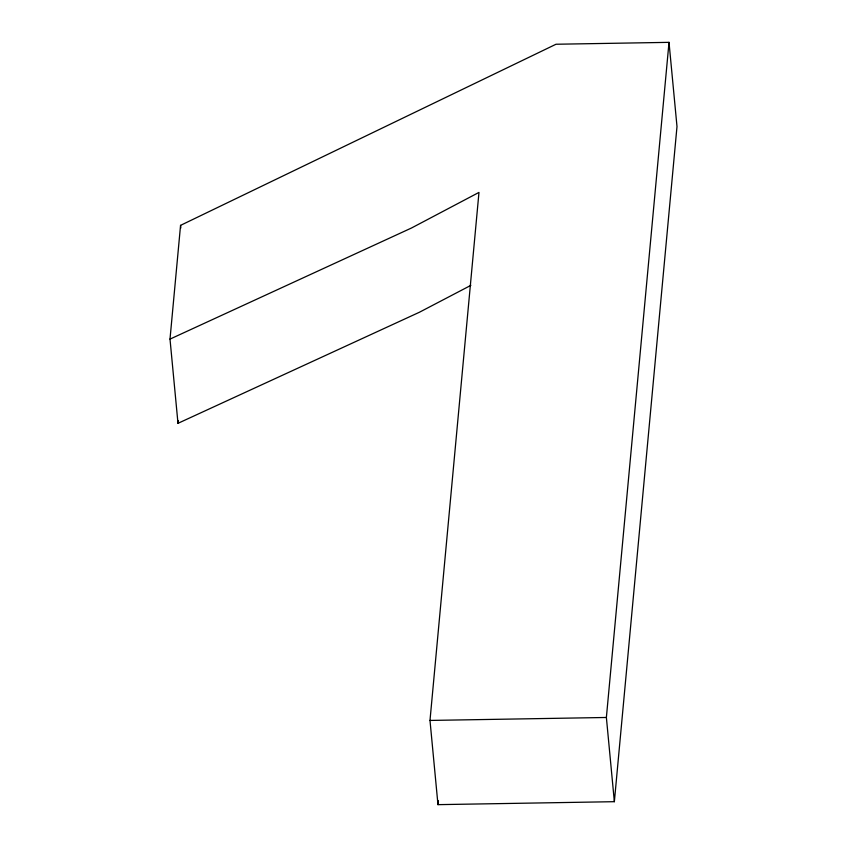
<?xml version="1.0" encoding="UTF-8"?>
<svg xmlns="http://www.w3.org/2000/svg" width="847" height="847" viewBox="0 0 847 847"><rect width="100%" height="100%" fill="white"/><g stroke="black" fill="none" stroke-linecap="round" stroke-linejoin="round"><path stroke-width="1.27" d="M170.003 339.107L180.559 225.366L556.013 44.245L669.014 42.35L676.997 126.563L614.361 801.686L437.973 804.65L429.99 720.437L478.978 192.407L411.462 228.023L170.003 339.107L177.986 423.32L419.445 312.236L470.868 285.354M177.986 423.32L178.23 420.705M437.973 804.65L438.344 800.701M614.361 801.686L606.378 717.473L669.014 42.35M429.99 720.437L606.378 717.473M180.559 225.366L180.813 227.991"/></g></svg>
